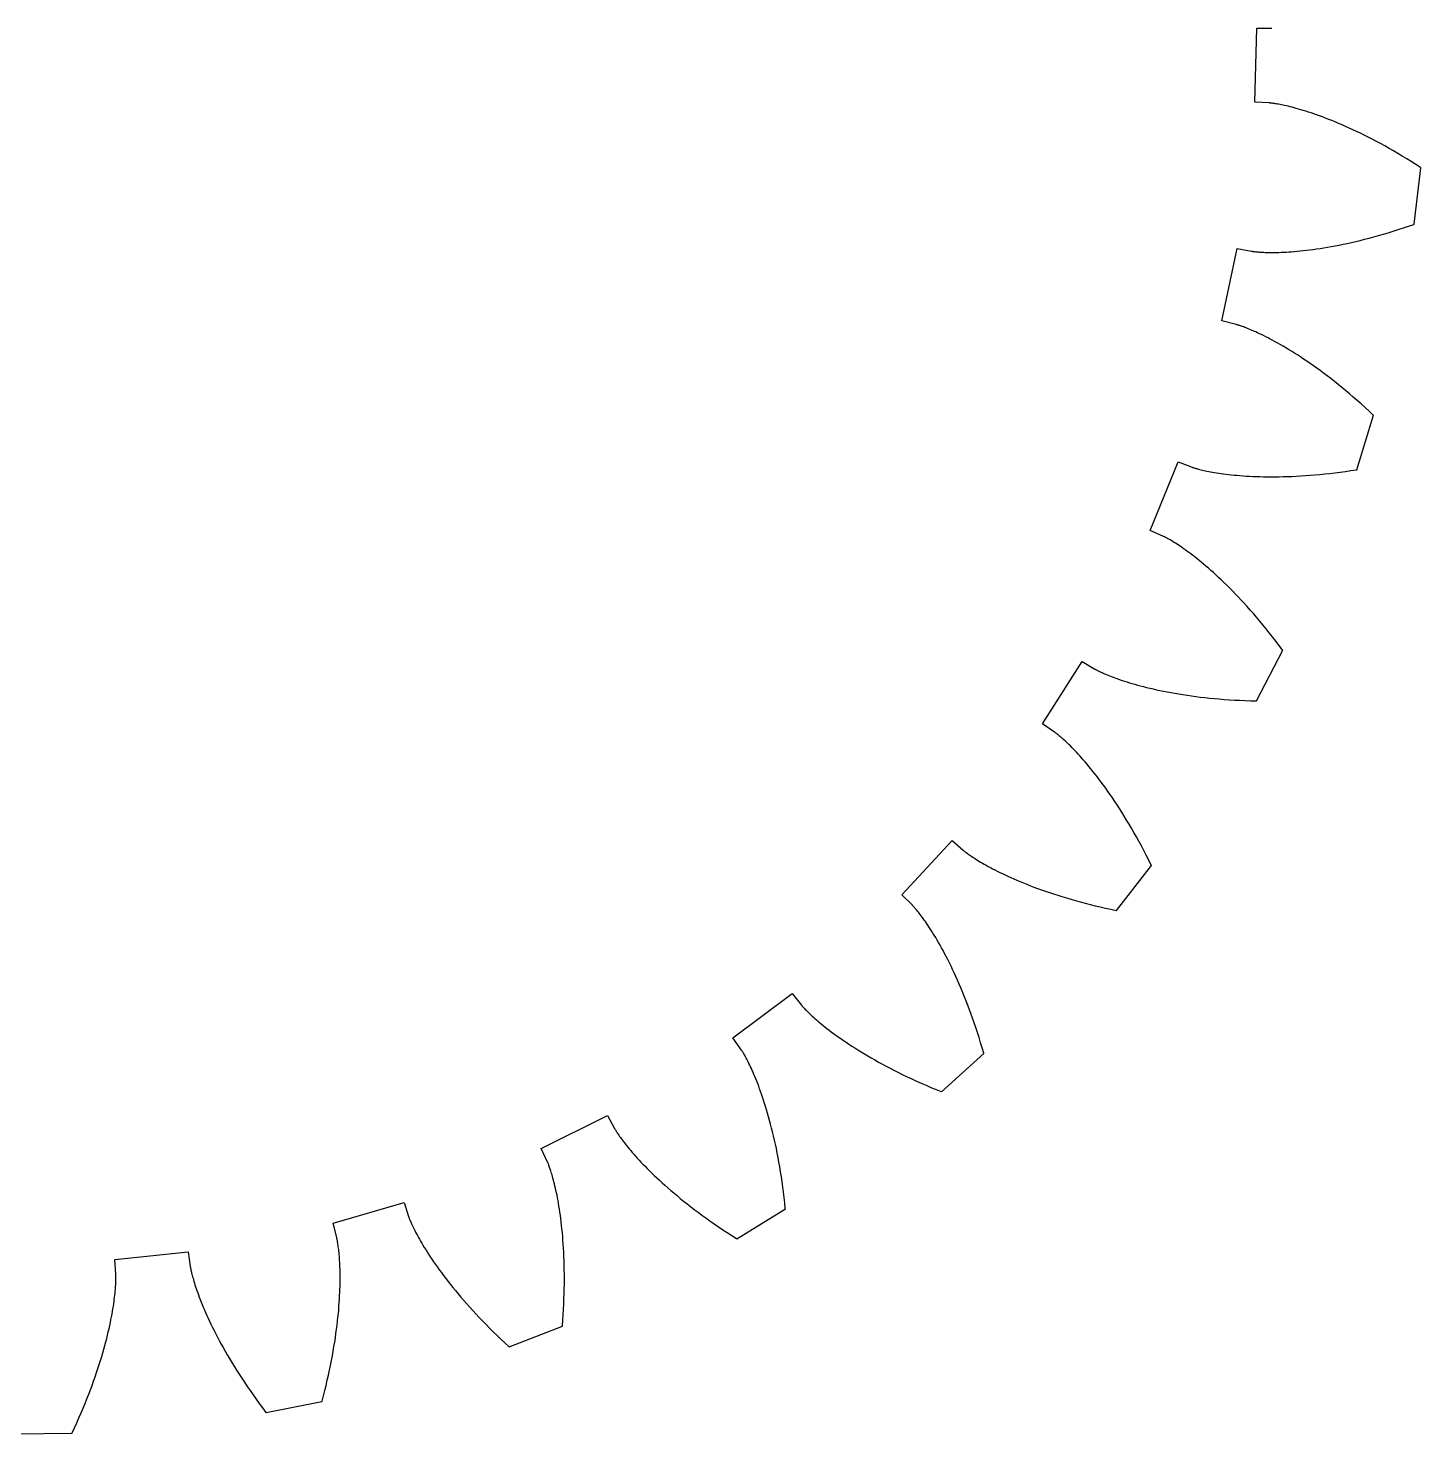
# Model space of a CAD drawing. Header units: metres. Extents: x -37 to 37, y -37 to 36.9.
# Drawn here: x 0.15 to 36.82, y -37 to 0 of the extents above; entities that cross this region are included whole.
import ezdxf

# ---------------------------------------------------------------- set-up
doc = ezdxf.new("R2010")
doc.units = ezdxf.units.M
doc.layers.add('1', color=7, linetype='Continuous')

msp = doc.modelspace()

# ---------------------------------------------------------------- linework, layer by layer
at = {"layer": '1'}
for p, q in [((32.441624, -1.947067), (32.5, 0)), ((32.5, 0), (32.88924, 0)), ((32.88924, 0), (32.894249, 0.000058)), ((32.830166, -1.970387), (32.441624, -1.947067)), ((32.835163, -1.970745), (32.830166, -1.970387)), ((32.8414, -1.971258), (32.835163, -1.970745)), ((32.850132, -1.972052), (32.8414, -1.971258)), ((32.861347, -1.97317), (32.850132, -1.972052)), ((32.875042, -1.974656), (32.861347, -1.97317)), ((32.891212, -1.976553), (32.875042, -1.974656)), ((32.909851, -1.978904), (32.891212, -1.976553)), ((32.93095, -1.981753), (32.909851, -1.978904)), ((32.954502, -1.985142), (32.93095, -1.981753)), ((32.980495, -1.989115), (32.954502, -1.985142)), ((33.00893, -1.993714), (32.980495, -1.989115)), ((33.039791, -1.998983), (33.00893, -1.993714)), ((33.073071, -2.004964), (33.039791, -1.998983)), ((33.108757, -2.011699), (33.073071, -2.004964)), ((33.146843, -2.019231), (33.108757, -2.011699)), ((33.187313, -2.027602), (33.146843, -2.019231)), ((33.230156, -2.036855), (33.187313, -2.027602)), ((33.275364, -2.047032), (33.230156, -2.036855)), ((33.322914, -2.058174), (33.275364, -2.047032)), ((33.372803, -2.070323), (33.322914, -2.058174)), ((33.425011, -2.08352), (33.372803, -2.070323)), ((33.479523, -2.097808), (33.425011, -2.08352)), ((33.536327, -2.113227), (33.479523, -2.097808)), ((33.595406, -2.129818), (33.536327, -2.113227)), ((33.656742, -2.147621), (33.595406, -2.129818)), ((33.720322, -2.166679), (33.656742, -2.147621)), ((33.786125, -2.187031), (33.720322, -2.166679)), ((33.85413, -2.208717), (33.786125, -2.187031)), ((33.924328, -2.231778), (33.85413, -2.208717)), ((33.996696, -2.256253), (33.924328, -2.231778)), ((34.071205, -2.282181), (33.996696, -2.256253)), ((34.14785, -2.309602), (34.071205, -2.282181)), ((34.226601, -2.338555), (34.14785, -2.309602)), ((34.307442, -2.369079), (34.226601, -2.338555)), ((34.390347, -2.401212), (34.307442, -2.369079)), ((34.4753, -2.434993), (34.390347, -2.401212)), ((34.562271, -2.47046), (34.4753, -2.434993)), ((34.651237, -2.50765), (34.562271, -2.47046)), ((34.742184, -2.546602), (34.651237, -2.50765)), ((34.835072, -2.587351), (34.742184, -2.546602)), ((34.929893, -2.629936), (34.835072, -2.587351)), ((35.026615, -2.674393), (34.929893, -2.629936)), ((35.12521, -2.720758), (35.026615, -2.674393)), ((35.225651, -2.769067), (35.12521, -2.720758)), ((35.327919, -2.819356), (35.225651, -2.769067)), ((35.431976, -2.87166), (35.327919, -2.819356)), ((35.537807, -2.926015), (35.431976, -2.87166)), ((35.645374, -2.982454), (35.537807, -2.926015)), ((35.754654, -3.041013), (35.645374, -2.982454)), ((35.865612, -3.101726), (35.754654, -3.041013)), ((35.97823, -3.164627), (35.865612, -3.101726)), ((36.092464, -3.229748), (35.97823, -3.164627)), ((36.208294, -3.297122), (36.092464, -3.229748)), ((36.325684, -3.366783), (36.208294, -3.297122)), ((36.444607, -3.438763), (36.325684, -3.366783)), ((36.565025, -3.513093), (36.444607, -3.438763)), ((36.686913, -3.589805), (36.565025, -3.513093)), ((36.637897, -5.163772), (36.817192, -3.673483)), ((36.81023, -3.668931), (36.686913, -3.589805)), ((36.817192, -3.673483), (36.81023, -3.668931)), ((36.491489, -5.214161), (36.630054, -5.166543)), ((36.630054, -5.166543), (36.637897, -5.163772)), ((35.335617, -5.557146), (35.455666, -5.526177)), ((35.455666, -5.526177), (35.577862, -5.493515)), ((35.577862, -5.493515), (35.702179, -5.459119)), ((35.702179, -5.459119), (35.828602, -5.422951)), ((35.828602, -5.422951), (35.957108, -5.384973)), ((35.957108, -5.384973), (36.087669, -5.345142)), ((36.087669, -5.345142), (36.220272, -5.303423)), ((36.220272, -5.303423), (36.354885, -5.259776)), ((36.354885, -5.259776), (36.491489, -5.214161)), ((31.572613, -7.708448), (31.977709, -5.803111)), ((31.977709, -5.803111), (32.360695, -5.872612)), ((32.360695, -5.872612), (32.365631, -5.87345)), ((32.365631, -5.87345), (32.371819, -5.874431)), ((32.371819, -5.874431), (32.380486, -5.875731)), ((32.380486, -5.875731), (32.391647, -5.877304)), ((32.391647, -5.877304), (32.405304, -5.879109)), ((32.405304, -5.879109), (32.421459, -5.881102)), ((32.421459, -5.881102), (32.440125, -5.883238)), ((32.440125, -5.883238), (32.4613, -5.885475)), ((32.4613, -5.885475), (32.484982, -5.887768)), ((32.484982, -5.887768), (32.511177, -5.890075)), ((32.511177, -5.890075), (32.53989, -5.892351)), ((32.53989, -5.892351), (32.571121, -5.894553)), ((32.571121, -5.894553), (32.60487, -5.896636)), ((32.60487, -5.896636), (32.641136, -5.898557)), ((32.641136, -5.898557), (32.67992, -5.900273)), ((32.67992, -5.900273), (32.721222, -5.90174)), ((32.721222, -5.90174), (32.765038, -5.902912)), ((32.765038, -5.902912), (32.811367, -5.903748)), ((32.811367, -5.903748), (32.860203, -5.904203)), ((32.860203, -5.904203), (32.911549, -5.904233)), ((32.911549, -5.904233), (32.965401, -5.903795)), ((32.965401, -5.903795), (33.021748, -5.902845)), ((33.021748, -5.902845), (33.080585, -5.901339)), ((33.080585, -5.901339), (33.141914, -5.899234)), ((33.141914, -5.899234), (33.205719, -5.896485)), ((33.205719, -5.896485), (33.272007, -5.893052)), ((33.272007, -5.893052), (33.340759, -5.888888)), ((33.340759, -5.888888), (33.411968, -5.883951)), ((33.411968, -5.883951), (33.485634, -5.878198)), ((33.485634, -5.878198), (33.561741, -5.871586)), ((33.561741, -5.871586), (33.640274, -5.864071)), ((33.640274, -5.864071), (33.721233, -5.85561)), ((33.721233, -5.85561), (33.804607, -5.846162)), ((33.804607, -5.846162), (33.890381, -5.835683)), ((33.890381, -5.835683), (33.978542, -5.824131)), ((33.978542, -5.824131), (34.06908, -5.811462)), ((34.06908, -5.811462), (34.161983, -5.797636)), ((34.161983, -5.797636), (34.257229, -5.782608)), ((34.257229, -5.782608), (34.35482, -5.766339)), ((34.35482, -5.766339), (34.454727, -5.748785)), ((34.454727, -5.748785), (34.556942, -5.729905)), ((34.556942, -5.729905), (34.661446, -5.709657)), ((34.661446, -5.709657), (34.768227, -5.688)), ((34.768227, -5.688), (34.877258, -5.664893)), ((34.877258, -5.664893), (34.988537, -5.640295)), ((34.988537, -5.640295), (35.102032, -5.614164)), ((35.102032, -5.614164), (35.217731, -5.586462)), ((35.217731, -5.586462), (35.335617, -5.557146)), ((31.950745, -7.80077), (31.572613, -7.708448)), ((31.955597, -7.802014), (31.950745, -7.80077)), ((31.961645, -7.803634), (31.955597, -7.802014)), ((31.970095, -7.805974), (31.961645, -7.803634)), ((31.980928, -7.809076), (31.970095, -7.805974)), ((31.994139, -7.812984), (31.980928, -7.809076)), ((32.009708, -7.817738), (31.994139, -7.812984)), ((32.02763, -7.823379), (32.009708, -7.817738)), ((32.047882, -7.829949), (32.02763, -7.823379)), ((32.07045, -7.837489), (32.047882, -7.829949)), ((32.095318, -7.84604), (32.07045, -7.837489)), ((32.122471, -7.855642), (32.095318, -7.84604)), ((32.151897, -7.866337), (32.122471, -7.855642)), ((32.183575, -7.878163), (32.151897, -7.866337)), ((32.217484, -7.891162), (32.183575, -7.878163)), ((32.253613, -7.905374), (32.217484, -7.891162)), ((32.291939, -7.920837), (32.253613, -7.905374)), ((32.332439, -7.937592), (32.291939, -7.920837)), ((32.375103, -7.955676), (32.332439, -7.937592)), ((32.419903, -7.97513), (32.375103, -7.955676)), ((32.46682, -7.995991), (32.419903, -7.97513)), ((32.515831, -8.018299), (32.46682, -7.995991)), ((32.566917, -8.04209), (32.515831, -8.018299)), ((32.620056, -8.067404), (32.566917, -8.04209)), ((32.67522, -8.094277), (32.620056, -8.067404)), ((32.732391, -8.122746), (32.67522, -8.094277)), ((32.79155, -8.152852), (32.732391, -8.122746)), ((32.852657, -8.184626), (32.79155, -8.152852)), ((32.915699, -8.218106), (32.852657, -8.184626)), ((32.980652, -8.25333), (32.915699, -8.218106)), ((33.047485, -8.290334), (32.980652, -8.25333)), ((33.116169, -8.329149), (33.047485, -8.290334)), ((33.186684, -8.369815), (33.116169, -8.329149)), ((33.259003, -8.412364), (33.186684, -8.369815)), ((33.333092, -8.456832), (33.259003, -8.412364)), ((33.408928, -8.503253), (33.333092, -8.456832)), ((33.486485, -8.55166), (33.408928, -8.503253)), ((33.565723, -8.602086), (33.486485, -8.55166)), ((33.646618, -8.654564), (33.565723, -8.602086)), ((33.729149, -8.709128), (33.646618, -8.654564)), ((33.813271, -8.765809), (33.729149, -8.709128)), ((33.898964, -8.824641), (33.813271, -8.765809)), ((33.986191, -8.885653), (33.898964, -8.824641)), ((34.074924, -8.948878), (33.986191, -8.885653)), ((34.165127, -9.014345), (34.074924, -8.948878)), ((34.256771, -9.082087), (34.165127, -9.014345)), ((34.349819, -9.15213), (34.256771, -9.082087)), ((34.444241, -9.224508), (34.349819, -9.15213)), ((34.540001, -9.299248), (34.444241, -9.224508)), ((34.637066, -9.376378), (34.540001, -9.299248)), ((34.735405, -9.455928), (34.637066, -9.376378)), ((34.83498, -9.537926), (34.735405, -9.455928)), ((34.935749, -9.622397), (34.83498, -9.537926)), ((35.037689, -9.709372), (34.935749, -9.622397)), ((35.140755, -9.798874), (35.037689, -9.709372)), ((35.244911, -9.890931), (35.140755, -9.798874)), ((35.350124, -9.985569), (35.244911, -9.890931)), ((35.456356, -10.082812), (35.350124, -9.985569)), ((35.127087, -11.622732), (35.569599, -10.188407)), ((35.563564, -10.182685), (35.456356, -10.082812)), ((35.569599, -10.188407), (35.563564, -10.182685)), ((29.688831, -13.222074), (30.427629, -11.419689)), ((30.427629, -11.419689), (30.792051, -11.556458)), ((30.792051, -11.556458), (30.796761, -11.558164)), ((30.796761, -11.558164), (30.80267, -11.560233)), ((30.80267, -11.560233), (30.810968, -11.56306)), ((30.810968, -11.56306), (30.821667, -11.566601)), ((30.821667, -11.566601), (30.834782, -11.570815)), ((30.834782, -11.570815), (30.850325, -11.575661)), ((30.850325, -11.575661), (30.868307, -11.581096)), ((30.868307, -11.581096), (30.888741, -11.587077)), ((30.888741, -11.587077), (30.911634, -11.593563)), ((30.911634, -11.593563), (30.936998, -11.60051)), ((30.936998, -11.60051), (30.964842, -11.607876)), ((30.964842, -11.607876), (30.99518, -11.615619)), ((30.99518, -11.615619), (31.028013, -11.623694)), ((31.028013, -11.623694), (31.063353, -11.63206)), ((31.063353, -11.63206), (31.101208, -11.640674)), ((31.101208, -11.640674), (31.141584, -11.649492)), ((31.141584, -11.649492), (31.184486, -11.658469)), ((31.184486, -11.658469), (31.229921, -11.667564)), ((31.229921, -11.667564), (31.277893, -11.676732)), ((31.277893, -11.676732), (31.328407, -11.685929)), ((31.328407, -11.685929), (31.38147, -11.695114)), ((31.38147, -11.695114), (31.43708, -11.70424)), ((31.43708, -11.70424), (31.495243, -11.713264)), ((31.495243, -11.713264), (31.555962, -11.722144)), ((31.555962, -11.722144), (31.619234, -11.730832)), ((31.619234, -11.730832), (31.68507, -11.73929)), ((31.68507, -11.73929), (31.753458, -11.747469)), ((31.753458, -11.747469), (31.824406, -11.755326)), ((31.824406, -11.755326), (31.897913, -11.762818)), ((31.897913, -11.762818), (31.973978, -11.769902)), ((31.973978, -11.769902), (32.052593, -11.776531)), ((32.052593, -11.776531), (32.133762, -11.782663)), ((32.133762, -11.782663), (32.21748, -11.788253)), ((32.21748, -11.788253), (32.303745, -11.793258)), ((32.303745, -11.793258), (32.392555, -11.797633)), ((32.392555, -11.797633), (32.483902, -11.801334)), ((32.483902, -11.801334), (32.577778, -11.804318)), ((32.577778, -11.804318), (32.674179, -11.80654)), ((32.674179, -11.80654), (32.773106, -11.807957)), ((32.773106, -11.807957), (32.874542, -11.808523)), ((32.874542, -11.808523), (32.978485, -11.808198)), ((32.978485, -11.808198), (33.084923, -11.806935)), ((33.084923, -11.806935), (33.193855, -11.804693)), ((33.193855, -11.804693), (33.305264, -11.801427)), ((33.305264, -11.801427), (33.419144, -11.797092)), ((33.419144, -11.797092), (33.53548, -11.791648)), ((33.53548, -11.791648), (33.654266, -11.785049)), ((33.654266, -11.785049), (33.775494, -11.777253)), ((33.775494, -11.777253), (33.899143, -11.768218)), ((33.899143, -11.768218), (34.025208, -11.757899)), ((34.025208, -11.757899), (34.153671, -11.746255)), ((34.153671, -11.746255), (34.284515, -11.733241)), ((34.284515, -11.733241), (34.41774, -11.718819)), ((34.41774, -11.718819), (34.553318, -11.702942)), ((34.553318, -11.702942), (34.691235, -11.685569)), ((34.691235, -11.685569), (34.831478, -11.666659)), ((34.831478, -11.666659), (34.97403, -11.64617)), ((34.97403, -11.64617), (35.118874, -11.624059)), ((35.118874, -11.624059), (35.127087, -11.622732)), ((30.044403, -13.380429), (29.688831, -13.222074)), ((30.048956, -13.38252), (30.044403, -13.380429)), ((30.054617, -13.385193), (30.048956, -13.38252)), ((30.062511, -13.389004), (30.054617, -13.385193)), ((30.072618, -13.393991), (30.062511, -13.389004)), ((30.084919, -13.400195), (30.072618, -13.393991)), ((30.09939, -13.407652), (30.084919, -13.400195)), ((30.116014, -13.416403), (30.09939, -13.407652)), ((30.134768, -13.426484), (30.116014, -13.416403)), ((30.155626, -13.437932), (30.134768, -13.426484)), ((30.17857, -13.450786), (30.155626, -13.437932)), ((30.203571, -13.465082), (30.17857, -13.450786)), ((30.230616, -13.48086), (30.203571, -13.465082)), ((30.259672, -13.498152), (30.230616, -13.48086)), ((30.290716, -13.516997), (30.259672, -13.498152)), ((30.323725, -13.537431), (30.290716, -13.516997)), ((30.358675, -13.559489), (30.323725, -13.537431)), ((30.395535, -13.583206), (30.358675, -13.559489)), ((30.434282, -13.608618), (30.395535, -13.583206)), ((30.474888, -13.635757), (30.434282, -13.608618)), ((30.517324, -13.664661), (30.474888, -13.635757)), ((30.561567, -13.695362), (30.517324, -13.664661)), ((30.607584, -13.727894), (30.561567, -13.695362)), ((30.655348, -13.762288), (30.607584, -13.727894)), ((30.70483, -13.79858), (30.655348, -13.762288)), ((30.755997, -13.8368), (30.70483, -13.79858)), ((30.808828, -13.876984), (30.755997, -13.8368)), ((30.863281, -13.919159), (30.808828, -13.876984)), ((30.919333, -13.963357), (30.863281, -13.919159)), ((30.97695, -14.009613), (30.919333, -13.963357)), ((31.036104, -14.057956), (30.97695, -14.009613)), ((31.096754, -14.108412), (31.036104, -14.057956)), ((31.158875, -14.161015), (31.096754, -14.108412)), ((31.222431, -14.215793), (31.158875, -14.161015)), ((31.287392, -14.272776), (31.222431, -14.215793)), ((31.35372, -14.331991), (31.287392, -14.272776)), ((31.421385, -14.393468), (31.35372, -14.331991)), ((31.490349, -14.457232), (31.421385, -14.393468)), ((31.560574, -14.523312), (31.490349, -14.457232)), ((31.632034, -14.591736), (31.560574, -14.523312)), ((31.704683, -14.662526), (31.632034, -14.591736)), ((31.778494, -14.735714), (31.704683, -14.662526)), ((31.853426, -14.81132), (31.778494, -14.735714)), ((31.929443, -14.889373), (31.853426, -14.81132)), ((32.006508, -14.969894), (31.929443, -14.889373)), ((32.084583, -15.052911), (32.006508, -14.969894)), ((32.163628, -15.138443), (32.084583, -15.052911)), ((32.243607, -15.226518), (32.163628, -15.138443)), ((32.324486, -15.317155), (32.243607, -15.226518)), ((32.406219, -15.410378), (32.324486, -15.317155)), ((32.488773, -15.506208), (32.406219, -15.410378)), ((32.572105, -15.604668), (32.488773, -15.506208)), ((32.656174, -15.705775), (32.572105, -15.604668)), ((32.740944, -15.809554), (32.656174, -15.705775)), ((32.826374, -15.91602), (32.740944, -15.809554)), ((32.912418, -16.025196), (32.826374, -15.91602)), ((32.999043, -16.1371), (32.912418, -16.025196)), ((33.086201, -16.251747), (32.999043, -16.1371)), ((33.173855, -16.36916), (33.086201, -16.251747)), ((32.487263, -17.708128), (33.178772, -16.375866)), ((33.178772, -16.375866), (33.173855, -16.36916)), ((26.85083, -18.310732), (27.899584, -16.669228)), ((27.899584, -16.669228), (28.233727, -16.86887)), ((28.233727, -16.86887), (28.238056, -16.871389)), ((28.238056, -16.871389), (28.243502, -16.874481)), ((28.243502, -16.874481), (28.251162, -16.878744)), ((28.251162, -16.878744), (28.261057, -16.884138)), ((28.261057, -16.884138), (28.273209, -16.890625)), ((28.273209, -16.890625), (28.287636, -16.898169)), ((28.287636, -16.898169), (28.304359, -16.906727)), ((28.304359, -16.906727), (28.323397, -16.916262)), ((28.323397, -16.916262), (28.344765, -16.926731)), ((28.344765, -16.926731), (28.368481, -16.938095)), ((28.368481, -16.938095), (28.39456, -16.950314)), ((28.39456, -16.950314), (28.423029, -16.96335)), ((28.423029, -16.96335), (28.453892, -16.977158)), ((28.453892, -16.977158), (28.487169, -16.991699)), ((28.487169, -16.991699), (28.522879, -17.006933)), ((28.522879, -17.006933), (28.561031, -17.02282)), ((28.561031, -17.02282), (28.601641, -17.039312)), ((28.601641, -17.039312), (28.644722, -17.056376)), ((28.644722, -17.056376), (28.690287, -17.073961)), ((28.690287, -17.073961), (28.738346, -17.09203)), ((28.738346, -17.09203), (28.788918, -17.110542)), ((28.788918, -17.110542), (28.842005, -17.129452)), ((28.842005, -17.129452), (28.897621, -17.148716)), ((28.897621, -17.148716), (28.955778, -17.168295)), ((28.955778, -17.168295), (29.016481, -17.188141)), ((29.016481, -17.188141), (29.079748, -17.208218)), ((29.079748, -17.208218), (29.145578, -17.228477)), ((29.145578, -17.228477), (29.213982, -17.248875)), ((29.213982, -17.248875), (29.284971, -17.269373)), ((29.284971, -17.269373), (29.358549, -17.289925)), ((29.358549, -17.289925), (29.434717, -17.310484)), ((29.434717, -17.310484), (29.513487, -17.331011)), ((29.513487, -17.331011), (29.594862, -17.35146)), ((29.594862, -17.35146), (29.678848, -17.371788)), ((29.678848, -17.371788), (29.765448, -17.391949)), ((29.765448, -17.391949), (29.854666, -17.411901)), ((29.854666, -17.411901), (29.946501, -17.431601)), ((29.946501, -17.431601), (30.040956, -17.450998)), ((30.040956, -17.450998), (30.138041, -17.470058)), ((30.138041, -17.470058), (30.237743, -17.488728)), ((30.237743, -17.488728), (30.340075, -17.506968)), ((30.340075, -17.506968), (30.44503, -17.524731)), ((30.44503, -17.524731), (30.552608, -17.541973)), ((30.552608, -17.541973), (30.662811, -17.558653)), ((30.662811, -17.558653), (30.775635, -17.574722)), ((30.775635, -17.574722), (30.891075, -17.590137)), ((30.891075, -17.590137), (31.00913, -17.604855)), ((31.00913, -17.604855), (31.129801, -17.61883)), ((31.129801, -17.61883), (31.253077, -17.632019)), ((31.253077, -17.632019), (31.378956, -17.644375)), ((31.378956, -17.644375), (31.507435, -17.655855)), ((31.507435, -17.655855), (31.638502, -17.666416)), ((31.638502, -17.666416), (31.77216, -17.676012)), ((31.77216, -17.676012), (31.908392, -17.684599)), ((31.908392, -17.684599), (32.047195, -17.692131)), ((32.047195, -17.692131), (32.188564, -17.698566)), ((32.188564, -17.698566), (32.332485, -17.703859)), ((32.332485, -17.703859), (32.478947, -17.707968)), ((32.478947, -17.707968), (32.487263, -17.708128)), ((27.172413, -18.530033), (26.85083, -18.310732)), ((27.176517, -18.532902), (27.172413, -18.530033)), ((27.181612, -18.536543), (27.176517, -18.532902)), ((27.1887, -18.541702), (27.181612, -18.536543)), ((27.197752, -18.548414), (27.1887, -18.541702)), ((27.208746, -18.556715), (27.197752, -18.548414)), ((27.221655, -18.566637), (27.208746, -18.556715)), ((27.236448, -18.578215), (27.221655, -18.566637)), ((27.253101, -18.591482), (27.236448, -18.578215)), ((27.27158, -18.60647), (27.253101, -18.591482)), ((27.291859, -18.623215), (27.27158, -18.60647)), ((27.313908, -18.641745), (27.291859, -18.623215)), ((27.3377, -18.662098), (27.313908, -18.641745)), ((27.363201, -18.684301), (27.3377, -18.662098)), ((27.390381, -18.708385), (27.363201, -18.684301)), ((27.419212, -18.734386), (27.390381, -18.708385)), ((27.449661, -18.762331), (27.419212, -18.734386)), ((27.481693, -18.792248), (27.449661, -18.762331)), ((27.51528, -18.824169), (27.481693, -18.792248)), ((27.550386, -18.858124), (27.51528, -18.824169)), ((27.586981, -18.89414), (27.550386, -18.858124)), ((27.625031, -18.932247), (27.586981, -18.89414)), ((27.664499, -18.972473), (27.625031, -18.932247)), ((27.705355, -19.014843), (27.664499, -18.972473)), ((27.747561, -19.059387), (27.705355, -19.014843)), ((27.791082, -19.106129), (27.747561, -19.059387)), ((27.835888, -19.1551), (27.791082, -19.106129)), ((27.881937, -19.20632), (27.835888, -19.1551)), ((27.929193, -19.259817), (27.881937, -19.20632)), ((27.977627, -19.315619), (27.929193, -19.259817)), ((28.027199, -19.373745), (27.977627, -19.315619)), ((28.077866, -19.434219), (28.027199, -19.373745)), ((28.129595, -19.49707), (28.077866, -19.434219)), ((28.182348, -19.562317), (28.129595, -19.49707)), ((28.23609, -19.629982), (28.182348, -19.562317)), ((28.290779, -19.70009), (28.23609, -19.629982)), ((28.34638, -19.772661), (28.290779, -19.70009)), ((28.402849, -19.847713), (28.34638, -19.772661)), ((28.460146, -19.92527), (28.402849, -19.847713)), ((28.518242, -20.005356), (28.460146, -19.92527)), ((28.577084, -20.08798), (28.518242, -20.005356)), ((28.636641, -20.17317), (28.577084, -20.08798)), ((28.696867, -20.260942), (28.636641, -20.17317)), ((28.757727, -20.351313), (28.696867, -20.260942)), ((28.819174, -20.444302), (28.757727, -20.351313)), ((28.88117, -20.539925), (28.819174, -20.444302)), ((28.943674, -20.638197), (28.88117, -20.539925)), ((29.006643, -20.739136), (28.943674, -20.638197)), ((29.070038, -20.842758), (29.006643, -20.739136)), ((29.133812, -20.949078), (29.070038, -20.842758)), ((29.197927, -21.058107), (29.133812, -20.949078)), ((29.262339, -21.169865), (29.197927, -21.058107)), ((23.149824, -22.810867), (24.474823, -21.383007)), ((24.474823, -21.383007), (24.767948, -21.639103)), ((29.327003, -21.284359), (29.262339, -21.169865)), ((29.391882, -21.401606), (29.327003, -21.284359)), ((29.456928, -21.521616), (29.391882, -21.401606)), ((24.767948, -21.639103), (24.771759, -21.642355)), ((24.771759, -21.642355), (24.776564, -21.646368)), ((24.776564, -21.646368), (24.78334, -21.65193)), ((24.78334, -21.65193), (24.792112, -21.659004)), ((24.792112, -21.659004), (24.802912, -21.667559)), ((24.802912, -21.667559), (24.81576, -21.677557)), ((24.81576, -21.677557), (24.830687, -21.688963)), ((24.830687, -21.688963), (24.847715, -21.701744)), ((24.847715, -21.701744), (24.866871, -21.71586)), ((24.866871, -21.71586), (24.888176, -21.731276)), ((24.888176, -21.731276), (24.911655, -21.747955)), ((24.911655, -21.747955), (24.937338, -21.765865)), ((24.937338, -21.765865), (24.96524, -21.784964)), ((24.96524, -21.784964), (24.995386, -21.805212)), ((24.995386, -21.805212), (25.027802, -21.826578)), ((25.027802, -21.826578), (25.062506, -21.849022)), ((29.522097, -21.644402), (29.456928, -21.521616)), ((29.587347, -21.769974), (29.522097, -21.644402)), ((29.652636, -21.898342), (29.587347, -21.769974)), ((25.062506, -21.849022), (25.099516, -21.872501)), ((25.099516, -21.872501), (25.138859, -21.89698)), ((25.138859, -21.89698), (25.180552, -21.922419)), ((25.180552, -21.922419), (25.224613, -21.94878)), ((25.224613, -21.94878), (25.271065, -21.976025)), ((25.271065, -21.976025), (25.319921, -22.004108)), ((25.319921, -22.004108), (25.371204, -22.032993)), ((25.371204, -22.032993), (25.424932, -22.062643)), ((25.424932, -22.062643), (25.481117, -22.09301)), ((25.481117, -22.09301), (25.539782, -22.12406)), ((25.539782, -22.12406), (25.600937, -22.155748)), ((25.600937, -22.155748), (25.664598, -22.188032)), ((25.664598, -22.188032), (25.730785, -22.220877)), ((28.803274, -23.224371), (29.721556, -22.036995)), ((29.717915, -22.029518), (29.652636, -21.898342)), ((29.721556, -22.036995), (29.717915, -22.029518)), ((25.730785, -22.220877), (25.799511, -22.254236)), ((25.799511, -22.254236), (25.870785, -22.288065)), ((25.870785, -22.288065), (25.944624, -22.322327)), ((25.944624, -22.322327), (26.02104, -22.356977)), ((26.02104, -22.356977), (26.100046, -22.391973)), ((26.100046, -22.391973), (26.181654, -22.427275)), ((26.181654, -22.427275), (26.265877, -22.462837)), ((26.265877, -22.462837), (26.352718, -22.498617)), ((26.352718, -22.498617), (26.442192, -22.534569)), ((26.442192, -22.534569), (26.534313, -22.570658)), ((23.42708, -23.084064), (23.149824, -22.810867)), ((26.534313, -22.570658), (26.62908, -22.606829)), ((26.62908, -22.606829), (26.726511, -22.643047)), ((26.726511, -22.643047), (26.826607, -22.679266)), ((26.826607, -22.679266), (26.929379, -22.715443)), ((26.929379, -22.715443), (27.034832, -22.75153)), ((27.034832, -22.75153), (27.142973, -22.787487)), ((27.142973, -22.787487), (27.253805, -22.823267)), ((27.253805, -22.823267), (27.367336, -22.858828)), ((27.367336, -22.858828), (27.48357, -22.894125)), ((27.48357, -22.894125), (27.60251, -22.929113)), ((27.60251, -22.929113), (27.724161, -22.963747)), ((23.430607, -23.087622), (23.42708, -23.084064)), ((23.434969, -23.092113), (23.430607, -23.087622)), ((23.441021, -23.098455), (23.434969, -23.092113)), ((23.44873, -23.106676), (23.441021, -23.098455)), ((23.458067, -23.116806), (23.44873, -23.106676)), ((23.468996, -23.128872), (23.458067, -23.116806)), ((23.481483, -23.142906), (23.468996, -23.128872)), ((23.495501, -23.158934), (23.481483, -23.142906)), ((23.511005, -23.176981), (23.495501, -23.158934)), ((23.527969, -23.197077), (23.511005, -23.176981)), ((23.546354, -23.219246), (23.527969, -23.197077)), ((23.56613, -23.243521), (23.546354, -23.219246)), ((23.587257, -23.26992), (23.56613, -23.243521)), ((23.609699, -23.298471), (23.587257, -23.26992)), ((23.633425, -23.329201), (23.609699, -23.298471)), ((27.724161, -22.963747), (27.848524, -22.997984)), ((27.848524, -22.997984), (27.975601, -23.031776)), ((27.975601, -23.031776), (28.105396, -23.065084)), ((28.105396, -23.065084), (28.237907, -23.097858)), ((28.237907, -23.097858), (28.373137, -23.130054)), ((28.373137, -23.130054), (28.511082, -23.161629)), ((28.511082, -23.161629), (28.651743, -23.192535)), ((28.651743, -23.192535), (28.79512, -23.222729)), ((28.79512, -23.222729), (28.803274, -23.224371)), ((23.658396, -23.362133), (23.633425, -23.329201)), ((23.68457, -23.397289), (23.658396, -23.362133)), ((23.711918, -23.434696), (23.68457, -23.397289)), ((23.740398, -23.474373), (23.711918, -23.434696)), ((23.769974, -23.516344), (23.740398, -23.474373)), ((23.800608, -23.560633), (23.769974, -23.516344)), ((23.83226, -23.60726), (23.800608, -23.560633)), ((23.864891, -23.656244), (23.83226, -23.60726)), ((23.898466, -23.707609), (23.864891, -23.656244)), ((23.932941, -23.76137), (23.898466, -23.707609)), ((23.968285, -23.817554), (23.932941, -23.76137)), ((24.004448, -23.876175), (23.968285, -23.817554)), ((24.041393, -23.93725), (24.004448, -23.876175)), ((24.079084, -24.000801), (24.041393, -23.93725)), ((24.117479, -24.066847), (24.079084, -24.000801)), ((24.156532, -24.135395), (24.117479, -24.066847)), ((24.196209, -24.206472), (24.156532, -24.135395)), ((24.236465, -24.28009), (24.196209, -24.206472)), ((24.277262, -24.356264), (24.236465, -24.28009)), ((24.318554, -24.435011), (24.277262, -24.356264)), ((24.360302, -24.516342), (24.318554, -24.435011)), ((24.402462, -24.600273), (24.360302, -24.516342)), ((24.444992, -24.686813), (24.402462, -24.600273)), ((24.487852, -24.775984), (24.444992, -24.686813)), ((24.530996, -24.867788), (24.487852, -24.775984)), ((24.574385, -24.962244), (24.530996, -24.867788)), ((24.617971, -25.059359), (24.574385, -24.962244)), ((24.661716, -25.159145), (24.617971, -25.059359)), ((24.705572, -25.26161), (24.661716, -25.159145)), ((18.704763, -26.577845), (20.263424, -25.409517)), ((20.263424, -25.409517), (20.506111, -25.713839)), ((24.749498, -25.366766), (24.705572, -25.26161)), ((24.793449, -25.474619), (24.749498, -25.366766)), ((24.837385, -25.58518), (24.793449, -25.474619)), ((20.506111, -25.713839), (20.509279, -25.717718)), ((20.509279, -25.717718), (20.51329, -25.722527)), ((20.51329, -25.722527), (20.518965, -25.729208)), ((20.518965, -25.729208), (20.526333, -25.737736)), ((20.526333, -25.737736), (20.535431, -25.748079)), ((20.535431, -25.748079), (20.546288, -25.760212)), ((20.546288, -25.760212), (20.558937, -25.774099)), ((20.558937, -25.774099), (20.573412, -25.789717)), ((20.573412, -25.789717), (20.589737, -25.807026)), ((20.589737, -25.807026), (20.607948, -25.825998)), ((20.607948, -25.825998), (20.628073, -25.846601)), ((20.628073, -25.846601), (20.650145, -25.868809)), ((20.650145, -25.868809), (20.674189, -25.892582)), ((20.674189, -25.892582), (20.700233, -25.917889)), ((24.881256, -25.698458), (24.837385, -25.58518)), ((24.925024, -25.814455), (24.881256, -25.698458)), ((24.968639, -25.933182), (24.925024, -25.814455)), ((20.700233, -25.917889), (20.728313, -25.944698)), ((20.728313, -25.944698), (20.758451, -25.972979)), ((20.758451, -25.972979), (20.790676, -26.002689)), ((20.790676, -26.002689), (20.825016, -26.0338)), ((20.825016, -26.0338), (20.861494, -26.066275)), ((20.861494, -26.066275), (20.900141, -26.10008)), ((20.900141, -26.10008), (20.940983, -26.13518)), ((20.940983, -26.13518), (20.984039, -26.171537)), ((20.984039, -26.171537), (21.029341, -26.209116)), ((21.029341, -26.209116), (21.076912, -26.247881)), ((21.076912, -26.247881), (21.12677, -26.28779)), ((25.012062, -26.054644), (24.968639, -25.933182)), ((25.055244, -26.178844), (25.012062, -26.054644)), ((25.098145, -26.305792), (25.055244, -26.178844)), ((18.928783, -26.896158), (18.704763, -26.577845)), ((21.12677, -26.28779), (21.178949, -26.328819)), ((21.178949, -26.328819), (21.233463, -26.370916)), ((21.233463, -26.370916), (21.290337, -26.414049)), ((21.290337, -26.414049), (21.349596, -26.458183)), ((21.349596, -26.458183), (21.411261, -26.503279)), ((21.411261, -26.503279), (21.475348, -26.549292)), ((21.475348, -26.549292), (21.541883, -26.596186)), ((21.541883, -26.596186), (21.610884, -26.643925)), ((25.140715, -26.435488), (25.098145, -26.305792)), ((25.182913, -26.567936), (25.140715, -26.435488)), ((25.224693, -26.70314), (25.182913, -26.567936)), ((18.931618, -26.900288), (18.928783, -26.896158)), ((18.935108, -26.905485), (18.931618, -26.900288)), ((18.93993, -26.912807), (18.935108, -26.905485)), ((18.946049, -26.922272), (18.93993, -26.912807)), ((18.953424, -26.933905), (18.946049, -26.922272)), ((18.962025, -26.947731), (18.953424, -26.933905)), ((18.971806, -26.963768), (18.962025, -26.947731)), ((18.982735, -26.98204), (18.971806, -26.963768)), ((18.994768, -27.002567), (18.982735, -26.98204)), ((19.007872, -27.02537), (18.994768, -27.002567)), ((21.610884, -26.643925), (21.682371, -26.692467)), ((21.682371, -26.692467), (21.756365, -26.741772)), ((21.756365, -26.741772), (21.832882, -26.791801)), ((21.832882, -26.791801), (21.911942, -26.842512)), ((21.911942, -26.842512), (21.993557, -26.893862)), ((21.993557, -26.893862), (22.077753, -26.945818)), ((22.077753, -26.945818), (22.164539, -26.998331)), ((22.164539, -26.998331), (22.253937, -27.051365)), ((24.193527, -27.994165), (25.309067, -26.989836)), ((25.26601, -26.841105), (25.224693, -26.70314)), ((25.30682, -26.981827), (25.26601, -26.841105)), ((25.309067, -26.989836), (25.30682, -26.981827)), ((19.022003, -27.050465), (19.007872, -27.02537)), ((19.037127, -27.077881), (19.022003, -27.050465)), ((19.0532, -27.107628), (19.037127, -27.077881)), ((19.070185, -27.139727), (19.0532, -27.107628)), ((19.088041, -27.1742), (19.070185, -27.139727)), ((19.10673, -27.211061), (19.088041, -27.1742)), ((19.126207, -27.250326), (19.10673, -27.211061)), ((19.146437, -27.292015), (19.126207, -27.250326)), ((19.167374, -27.33614), (19.146437, -27.292015)), ((19.18898, -27.382717), (19.167374, -27.33614)), ((22.253937, -27.051365), (22.345957, -27.104874)), ((22.345957, -27.104874), (22.440619, -27.158817)), ((22.440619, -27.158817), (22.537933, -27.213156)), ((22.537933, -27.213156), (22.637915, -27.267843)), ((22.637915, -27.267843), (22.740578, -27.322838)), ((22.740578, -27.322838), (22.845936, -27.378099)), ((22.845936, -27.378099), (22.953999, -27.433584)), ((19.211212, -27.431765), (19.18898, -27.382717)), ((19.234032, -27.483292), (19.211212, -27.431765)), ((19.257393, -27.537317), (19.234032, -27.483292)), ((19.281256, -27.593851), (19.257393, -27.537317)), ((19.305578, -27.652905), (19.281256, -27.593851)), ((19.33032, -27.714497), (19.305578, -27.652905)), ((19.355434, -27.778631), (19.33032, -27.714497)), ((22.953999, -27.433584), (23.064781, -27.489248)), ((23.064781, -27.489248), (23.178293, -27.545048)), ((23.178293, -27.545048), (23.294544, -27.600941)), ((23.294544, -27.600941), (23.413544, -27.656879)), ((23.413544, -27.656879), (23.535307, -27.712828)), ((23.535307, -27.712828), (23.659836, -27.768736)), ((19.380882, -27.845322), (19.355434, -27.778631)), ((19.40662, -27.914583), (19.380882, -27.845322)), ((19.432606, -27.986422), (19.40662, -27.914583)), ((19.458792, -28.060843), (19.432606, -27.986422)), ((19.485138, -28.137861), (19.458792, -28.060843)), ((23.659836, -27.768736), (23.787142, -27.82456)), ((23.787142, -27.82456), (23.917233, -27.880259)), ((23.917233, -27.880259), (24.050116, -27.935783)), ((24.050116, -27.935783), (24.185797, -27.991093)), ((24.185797, -27.991093), (24.193527, -27.994165)), ((19.511602, -28.217484), (19.485138, -28.137861)), ((19.538141, -28.299719), (19.511602, -28.217484)), ((19.564711, -28.384573), (19.538141, -28.299719)), ((19.591265, -28.472052), (19.564711, -28.384573)), ((19.617762, -28.562162), (19.591265, -28.472052)), ((13.658517, -29.490591), (15.400743, -28.619349)), ((15.400743, -28.619349), (15.585192, -28.962111)), ((19.644154, -28.654905), (19.617762, -28.562162)), ((19.670404, -28.750296), (19.644154, -28.654905)), ((19.696463, -28.848328), (19.670404, -28.750296)), ((19.722288, -28.949015), (19.696463, -28.848328)), ((15.585192, -28.962111), (15.587616, -28.966494)), ((15.587616, -28.966494), (15.590704, -28.971941)), ((15.590704, -28.971941), (15.595094, -28.97953)), ((15.595094, -28.97953), (15.600821, -28.989235)), ((15.600821, -28.989235), (15.607925, -29.001038)), ((15.607925, -29.001038), (15.616442, -29.014914)), ((15.616442, -29.014914), (15.626409, -29.030838)), ((15.626409, -29.030838), (15.637861, -29.048786)), ((15.637861, -29.048786), (15.650834, -29.068733)), ((15.650834, -29.068733), (15.665364, -29.090652)), ((15.665364, -29.090652), (15.681486, -29.114519)), ((15.681486, -29.114519), (15.699238, -29.14031)), ((15.699238, -29.14031), (15.718651, -29.167994)), ((15.718651, -29.167994), (15.739759, -29.197546)), ((15.739759, -29.197546), (15.7626, -29.228937)), ((15.7626, -29.228937), (15.787205, -29.262144)), ((19.747833, -29.052351), (19.722288, -28.949015)), ((19.773058, -29.158344), (19.747833, -29.052351)), ((19.797915, -29.266993), (19.773058, -29.158344)), ((13.8221, -29.84379), (13.658517, -29.490591)), ((15.787205, -29.262144), (15.813606, -29.297131)), ((15.813606, -29.297131), (15.841839, -29.333874)), ((15.841839, -29.333874), (15.871933, -29.372339)), ((15.871933, -29.372339), (15.903923, -29.412502)), ((15.903923, -29.412502), (15.93784, -29.45433)), ((15.93784, -29.45433), (15.973714, -29.497791)), ((15.973714, -29.497791), (16.011578, -29.542854)), ((16.011578, -29.542854), (16.05146, -29.589491)), ((16.05146, -29.589491), (16.093393, -29.637663)), ((19.822359, -29.378304), (19.797915, -29.266993)), ((19.846346, -29.492271), (19.822359, -29.378304)), ((19.869833, -29.6089), (19.846346, -29.492271)), ((13.824152, -29.848358), (13.8221, -29.84379)), ((13.826657, -29.854097), (13.824152, -29.848358)), ((13.830095, -29.862162), (13.826657, -29.854097)), ((13.834425, -29.872566), (13.830095, -29.862162)), ((13.839606, -29.88533), (13.834425, -29.872566)), ((13.845598, -29.900469), (13.839606, -29.88533)), ((13.85236, -29.917995), (13.845598, -29.900469)), ((13.859849, -29.937925), (13.85236, -29.917995)), ((13.868025, -29.96027), (13.859849, -29.937925)), ((13.876845, -29.985046), (13.868025, -29.96027)), ((16.093393, -29.637663), (16.137407, -29.687347)), ((16.137407, -29.687347), (16.183527, -29.738503)), ((16.183527, -29.738503), (16.231787, -29.7911)), ((16.231787, -29.7911), (16.282213, -29.845104)), ((16.282213, -29.845104), (16.334835, -29.900486)), ((16.334835, -29.900486), (16.389675, -29.957201)), ((16.389675, -29.957201), (16.446768, -30.015223)), ((19.892773, -29.728189), (19.869833, -29.6089)), ((19.915125, -29.850138), (19.892773, -29.728189)), ((19.93684, -29.974745), (19.915125, -29.850138)), ((13.886269, -30.012262), (13.876845, -29.985046)), ((13.896255, -30.041937), (13.886269, -30.012262)), ((13.906757, -30.074076), (13.896255, -30.041937)), ((13.917738, -30.108692), (13.906757, -30.074076)), ((13.929152, -30.1458), (13.917738, -30.108692)), ((13.940959, -30.185406), (13.929152, -30.1458)), ((13.953113, -30.227518), (13.940959, -30.185406)), ((13.965572, -30.272148), (13.953113, -30.227518)), ((13.978294, -30.319302), (13.965572, -30.272148)), ((13.991237, -30.36899), (13.978294, -30.319302)), ((16.446768, -30.015223), (16.506136, -30.074514)), ((16.506136, -30.074514), (16.567808, -30.135042)), ((16.567808, -30.135042), (16.631807, -30.196766)), ((16.631807, -30.196766), (16.698164, -30.259655)), ((16.698164, -30.259655), (16.766897, -30.323668)), ((16.766897, -30.323668), (16.838032, -30.388765)), ((19.957876, -30.102007), (19.93684, -29.974745)), ((19.978188, -30.231922), (19.957876, -30.102007)), ((19.997732, -30.364491), (19.978188, -30.231922)), ((14.004354, -30.421219), (13.991237, -30.36899)), ((14.017605, -30.475992), (14.004354, -30.421219)), ((14.030945, -30.533319), (14.017605, -30.475992)), ((14.044331, -30.593206), (14.030945, -30.533319)), ((14.057717, -30.655653), (14.044331, -30.593206)), ((14.071064, -30.720675), (14.057717, -30.655653)), ((16.838032, -30.388765), (16.911598, -30.45492)), ((16.911598, -30.45492), (16.987612, -30.522085)), ((16.987612, -30.522085), (17.066105, -30.590229)), ((17.066105, -30.590229), (17.147091, -30.659309)), ((17.147091, -30.659309), (17.230598, -30.72929)), ((20.01646, -30.499702), (19.997732, -30.364491)), ((20.03433, -30.637558), (20.01646, -30.499702)), ((20.051298, -30.778049), (20.03433, -30.637558)), ((8.173276, -31.455486), (10.043069, -30.909332)), ((10.043069, -30.909332), (10.163351, -31.279522)), ((14.084324, -30.788263), (14.071064, -30.720675)), ((14.097453, -30.858425), (14.084324, -30.788263)), ((14.110411, -30.931168), (14.097453, -30.858425)), ((14.123151, -31.006493), (14.110411, -30.931168)), ((14.135628, -31.084394), (14.123151, -31.006493)), ((17.230598, -30.72929), (17.316647, -30.800129)), ((17.316647, -30.800129), (17.405258, -30.871792)), ((17.405258, -30.871792), (17.49645, -30.944233)), ((17.49645, -30.944233), (17.590248, -31.01742)), ((17.590248, -31.01742), (17.686668, -31.091307)), ((18.806179, -31.864206), (20.083124, -31.075203)), ((20.067316, -30.921173), (20.051298, -30.778049)), ((20.082342, -31.066923), (20.067316, -30.921173)), ((20.083124, -31.075203), (20.082342, -31.066923)), ((10.163351, -31.279522), (10.164954, -31.284267)), ((10.164954, -31.284267), (10.167021, -31.290178)), ((10.167021, -31.290178), (10.169985, -31.298428)), ((10.169985, -31.298428), (10.173887, -31.309)), ((10.173887, -31.309), (10.178769, -31.321882)), ((10.178769, -31.321882), (10.184671, -31.337055)), ((10.184671, -31.337055), (10.191634, -31.354502)), ((10.191634, -31.354502), (10.199697, -31.374208)), ((10.199697, -31.374208), (10.208901, -31.396151)), ((10.208901, -31.396151), (10.219284, -31.420311)), ((10.219284, -31.420311), (10.230886, -31.446672)), ((10.230886, -31.446672), (10.243747, -31.47522)), ((14.147799, -31.164879), (14.135628, -31.084394)), ((14.159622, -31.247948), (14.147799, -31.164879)), ((14.17105, -31.333599), (14.159622, -31.247948)), ((14.18204, -31.421833), (14.17105, -31.333599)), ((14.192549, -31.51265), (14.18204, -31.421833)), ((17.686668, -31.091307), (17.78573, -31.165857)), ((17.78573, -31.165857), (17.887455, -31.241028)), ((17.887455, -31.241028), (17.991858, -31.31678)), ((17.991858, -31.31678), (18.098957, -31.39307)), ((18.098957, -31.39307), (18.208773, -31.46986)), ((8.271164, -31.832216), (8.173276, -31.455486)), ((10.243747, -31.47522), (10.257904, -31.505924)), ((10.257904, -31.505924), (10.273397, -31.538771)), ((10.273397, -31.538771), (10.290265, -31.573738)), ((10.290265, -31.573738), (10.308546, -31.610804)), ((10.308546, -31.610804), (10.328276, -31.649942)), ((10.328276, -31.649942), (10.349493, -31.691135)), ((10.349493, -31.691135), (10.372235, -31.734358)), ((10.372235, -31.734358), (10.39654, -31.779587)), ((10.39654, -31.779587), (10.422443, -31.826797)), ((14.20253, -31.606041), (14.192549, -31.51265)), ((14.211939, -31.702007), (14.20253, -31.606041)), ((14.220735, -31.800552), (14.211939, -31.702007)), ((14.228868, -31.901663), (14.220735, -31.800552)), ((18.208773, -31.46986), (18.321318, -31.547104)), ((18.321318, -31.547104), (18.436611, -31.624763)), ((18.436611, -31.624763), (18.554667, -31.702795)), ((18.554667, -31.702795), (18.675499, -31.781155)), ((18.675499, -31.781155), (18.799124, -31.859802)), ((8.272367, -31.83708), (8.271164, -31.832216)), ((8.273808, -31.843172), (8.272367, -31.83708)), ((8.27575, -31.851721), (8.273808, -31.843172)), ((8.278152, -31.862732), (8.27575, -31.851721)), ((8.280972, -31.876217), (8.278152, -31.862732)), ((8.284163, -31.892181), (8.280972, -31.876217)), ((8.287687, -31.910633), (8.284163, -31.892181)), ((8.291498, -31.931581), (8.287687, -31.910633)), ((8.295552, -31.955027), (8.291498, -31.931581)), ((8.299808, -31.980978), (8.295552, -31.955027)), ((8.304219, -32.009441), (8.299808, -31.980978)), ((8.308746, -32.040421), (8.304219, -32.009441)), ((8.313342, -32.073917), (8.308746, -32.040421)), ((8.317965, -32.10994), (8.313342, -32.073917)), ((8.32257, -32.148487), (8.317965, -32.10994)), ((8.327114, -32.189568), (8.32257, -32.148487)), ((10.422443, -31.826797), (10.449981, -31.875967)), ((10.449981, -31.875967), (10.479189, -31.927067)), ((10.479189, -31.927067), (10.510105, -31.980074)), ((10.510105, -31.980074), (10.542761, -32.034958)), ((10.542761, -32.034958), (10.577196, -32.091705)), ((10.577196, -32.091705), (10.613441, -32.150272)), ((10.613441, -32.150272), (10.651533, -32.21064)), ((14.236301, -32.005341), (14.228868, -31.901663)), ((14.242986, -32.11158), (14.236301, -32.005341)), ((14.248878, -32.220371), (14.242986, -32.11158)), ((18.799124, -31.859802), (18.806179, -31.864206)), ((2.425338, -32.409378), (4.362603, -32.205864)), ((2.454386, -32.797531), (2.425338, -32.409378)), ((4.362603, -32.205864), (4.414853, -32.591583)), ((8.331553, -32.233173), (8.327114, -32.189568)), ((8.335844, -32.279308), (8.331553, -32.233173)), ((8.339942, -32.327976), (8.335844, -32.279308)), ((8.343804, -32.379177), (8.339942, -32.327976)), ((8.347385, -32.432911), (8.343804, -32.379177)), ((8.350643, -32.48917), (8.347385, -32.432911)), ((8.353532, -32.547958), (8.350643, -32.48917)), ((8.356009, -32.609272), (8.353532, -32.547958)), ((10.651533, -32.21064), (10.691506, -32.272781)), ((10.691506, -32.272781), (10.733394, -32.33667)), ((10.733394, -32.33667), (10.777227, -32.402267)), ((10.777227, -32.402267), (10.823042, -32.469551)), ((10.823042, -32.469551), (10.87087, -32.53849)), ((10.87087, -32.53849), (10.920742, -32.609055)), ((14.253935, -32.331715), (14.248878, -32.220371)), ((14.258111, -32.445599), (14.253935, -32.331715)), ((14.261363, -32.562019), (14.258111, -32.445599)), ((2.454701, -32.802528), (2.454386, -32.797531)), ((2.45503, -32.808784), (2.454701, -32.802528)), ((2.455415, -32.817539), (2.45503, -32.808784)), ((2.455813, -32.828804), (2.455415, -32.817539)), ((2.456179, -32.842575), (2.455813, -32.828804)), ((2.456006, -32.949017), (2.456454, -32.922722)), ((2.45647, -32.858852), (2.456179, -32.842575)), ((2.456454, -32.922722), (2.456651, -32.89893)), ((2.456641, -32.877636), (2.45647, -32.858852)), ((2.456651, -32.89893), (2.456641, -32.877636)), ((4.414853, -32.591583), (4.415583, -32.596539)), ((4.415583, -32.596539), (4.41656, -32.602722)), ((4.41656, -32.602722), (4.418004, -32.61137)), ((4.418004, -32.61137), (4.419955, -32.622471)), ((4.419955, -32.622471), (4.422459, -32.636017)), ((4.422459, -32.636017), (4.425558, -32.651997)), ((4.425558, -32.651997), (4.429293, -32.67041)), ((4.429293, -32.67041), (4.433709, -32.691238)), ((4.433709, -32.691238), (4.438846, -32.71447)), ((4.438846, -32.71447), (4.444747, -32.740097)), ((4.444747, -32.740097), (4.451456, -32.768108)), ((4.451456, -32.768108), (4.459013, -32.798492)), ((4.459013, -32.798492), (4.46746, -32.83123)), ((4.46746, -32.83123), (4.47684, -32.866314)), ((4.47684, -32.866314), (4.487193, -32.903732)), ((4.487193, -32.903732), (4.498561, -32.943466)), ((8.35803, -32.673103), (8.356009, -32.609272)), ((8.359553, -32.739464), (8.35803, -32.673103)), ((8.360531, -32.808334), (8.359553, -32.739464)), ((8.360922, -32.879715), (8.360531, -32.808334)), ((8.360682, -32.953602), (8.360922, -32.879715)), ((10.920742, -32.609055), (10.972692, -32.681217)), ((10.972692, -32.681217), (11.026752, -32.75494)), ((11.026752, -32.75494), (11.082951, -32.830196)), ((11.082951, -32.830196), (11.141319, -32.906952)), ((11.141319, -32.906952), (11.201891, -32.98518)), ((14.263647, -32.680969), (14.261363, -32.562019)), ((14.26492, -32.802437), (14.263647, -32.680969)), ((14.264255, -33.052898), (14.265137, -32.926414)), ((14.265137, -32.926414), (14.26492, -32.802437)), ((2.428195, -33.348671), (2.433537, -33.297604)), ((2.433537, -33.297604), (2.438195, -33.248989)), ((2.438195, -33.248989), (2.442211, -33.202824)), ((2.442211, -33.202824), (2.445629, -33.15913)), ((2.445629, -33.15913), (2.448493, -33.117897)), ((2.448493, -33.117897), (2.450844, -33.079147)), ((2.450844, -33.079147), (2.452728, -33.042881)), ((2.452728, -33.042881), (2.454187, -33.009102)), ((2.454187, -33.009102), (2.455265, -32.97781)), ((2.455265, -32.97781), (2.456006, -32.949017)), ((4.498561, -32.943466), (4.510985, -32.9855)), ((4.510985, -32.9855), (4.524507, -33.029819)), ((4.524507, -33.029819), (4.539166, -33.076408)), ((4.539166, -33.076408), (4.555004, -33.125248)), ((4.555004, -33.125248), (4.572061, -33.176327)), ((4.572061, -33.176327), (4.590377, -33.229622)), ((4.590377, -33.229622), (4.609992, -33.285118)), ((4.609992, -33.285118), (4.630945, -33.342793)), ((8.348491, -33.360394), (8.35254, -33.274078)), ((8.35254, -33.274078), (8.35574, -33.190231)), ((8.35574, -33.190231), (8.358135, -33.108868)), ((8.358135, -33.108868), (8.359768, -33.029991)), ((8.359768, -33.029991), (8.360682, -32.953602)), ((11.201891, -32.98518), (11.264691, -33.064838)), ((11.264691, -33.064838), (11.329754, -33.145901)), ((11.329754, -33.145901), (11.397105, -33.228333)), ((11.397105, -33.228333), (11.466775, -33.312099)), ((14.259017, -33.313324), (14.262229, -33.181873)), ((14.262229, -33.181873), (14.264255, -33.052898)), ((2.379359, -33.705982), (2.38971, -33.640415)), ((2.38971, -33.640415), (2.399119, -33.577248)), ((2.399119, -33.577248), (2.40763, -33.516476)), ((2.40763, -33.516476), (2.415284, -33.458118)), ((2.415284, -33.458118), (2.422125, -33.40218)), ((2.422125, -33.40218), (2.428195, -33.348671)), ((4.630945, -33.342793), (4.653276, -33.402626)), ((4.653276, -33.402626), (4.677026, -33.464611)), ((4.677026, -33.464611), (4.702232, -33.528709)), ((4.702232, -33.528709), (4.728932, -33.594906)), ((4.728932, -33.594906), (4.757167, -33.663189)), ((4.757167, -33.663189), (4.786974, -33.733528)), ((8.32294, -33.730183), (8.330818, -33.634079)), ((8.330818, -33.634079), (8.337673, -33.540405)), ((8.337673, -33.540405), (8.34355, -33.449169)), ((8.34355, -33.449169), (8.348491, -33.360394)), ((11.466775, -33.312099), (11.538792, -33.397163)), ((11.538792, -33.397163), (11.613183, -33.483498)), ((11.613183, -33.483498), (11.689975, -33.57106)), ((11.689975, -33.57106), (11.769197, -33.659817)), ((11.769197, -33.659817), (11.850875, -33.749733)), ((14.241829, -33.722466), (14.24886, -33.583637)), ((14.24886, -33.583637), (14.254576, -33.447254)), ((14.254576, -33.447254), (14.259017, -33.313324)), ((2.312004, -34.069195), (2.327696, -33.991875)), ((2.327696, -33.991875), (2.342235, -33.916878)), ((2.342235, -33.916878), (2.355663, -33.844219)), ((2.355663, -33.844219), (2.368024, -33.773918)), ((2.368024, -33.773918), (2.379359, -33.705982)), ((4.786974, -33.733528), (4.81839, -33.805897)), ((4.81839, -33.805897), (4.851454, -33.88028)), ((4.851454, -33.88028), (4.886203, -33.95665)), ((4.886203, -33.95665), (4.922675, -34.034988)), ((4.922675, -34.034988), (4.960906, -34.115265)), ((8.280356, -34.138714), (8.292749, -34.03299)), ((8.292749, -34.03299), (8.303948, -33.929649)), ((8.303948, -33.929649), (8.313999, -33.828712)), ((8.313999, -33.828712), (8.32294, -33.730183)), ((11.850875, -33.749733), (11.935034, -33.840775)), ((11.935034, -33.840775), (12.0217, -33.932899)), ((12.0217, -33.932899), (12.1109, -34.026077)), ((12.1109, -34.026077), (12.202656, -34.120262)), ((14.212402, -34.153503), (14.223642, -34.007416)), ((14.223642, -34.007416), (14.233438, -33.863731)), ((14.233438, -33.863731), (14.241829, -33.722466)), ((2.214818, -34.490143), (2.23689, -34.401424)), ((2.23689, -34.401424), (2.257603, -34.314957)), ((2.257603, -34.314957), (2.277, -34.230751)), ((2.277, -34.230751), (2.29512, -34.148823)), ((2.29512, -34.148823), (2.312004, -34.069195)), ((4.960906, -34.115265), (5.000932, -34.197456)), ((5.000932, -34.197456), (5.04279, -34.28154)), ((5.04279, -34.28154), (5.086516, -34.367481)), ((5.086516, -34.367481), (5.132146, -34.455269)), ((8.235598, -34.470066), (8.251823, -34.357265)), ((8.251823, -34.357265), (8.266729, -34.246811)), ((8.266729, -34.246811), (8.280356, -34.138714)), ((12.202656, -34.120262), (12.296995, -34.215427)), ((12.296995, -34.215427), (12.393939, -34.311527)), ((12.393939, -34.311527), (12.493512, -34.408524)), ((12.493512, -34.408524), (12.595737, -34.506382)), ((12.814388, -34.710106), (14.211693, -34.161793)), ((14.211693, -34.161793), (14.212402, -34.153503)), ((2.112133, -34.867111), (2.140044, -34.769592)), ((2.140044, -34.769592), (2.166435, -34.67424)), ((2.166435, -34.67424), (2.191346, -34.581085)), ((2.191346, -34.581085), (2.214818, -34.490143)), ((5.132146, -34.455269), (5.179714, -34.544861)), ((5.179714, -34.544861), (5.229256, -34.636238)), ((5.229256, -34.636238), (5.280807, -34.72937)), ((5.280807, -34.72937), (5.3344, -34.82423)), ((8.178581, -34.822384), (8.199018, -34.702641)), ((8.199018, -34.702641), (8.21801, -34.585197)), ((8.21801, -34.585197), (8.235598, -34.470066)), ((12.595737, -34.506382), (12.700637, -34.605057)), ((12.700637, -34.605057), (12.808232, -34.704514)), ((12.808232, -34.704514), (12.814388, -34.710106)), ((2.01888, -35.172531), (2.05159, -35.068604)), ((2.05159, -35.068604), (2.082661, -34.966793)), ((2.082661, -34.966793), (2.112133, -34.867111)), ((5.3344, -34.82423), (5.39007, -34.920788)), ((5.39007, -34.920788), (5.44785, -35.019016)), ((5.44785, -35.019016), (5.507774, -35.118881)), ((5.507774, -35.118881), (5.569874, -35.22036)), ((8.108183, -35.195244), (8.133204, -35.068703)), ((8.133204, -35.068703), (8.156657, -34.944412)), ((8.156657, -34.944412), (8.178581, -34.822384)), ((1.870865, -35.608944), (1.910522, -35.496777)), ((1.910522, -35.496777), (1.948385, -35.386639)), ((1.948385, -35.386639), (1.984491, -35.278549)), ((1.984491, -35.278549), (2.01888, -35.172531)), ((5.569874, -35.22036), (5.634184, -35.323414)), ((5.634184, -35.323414), (5.700735, -35.42802)), ((5.700735, -35.42802), (5.769559, -35.534142)), ((8.023292, -35.588165), (8.053267, -35.454994)), ((8.053267, -35.454994), (8.081551, -35.324009)), ((8.081551, -35.324009), (8.108183, -35.195244)), ((1.740747, -35.957371), (1.786015, -35.839264)), ((1.786015, -35.839264), (1.829376, -35.723114)), ((1.829376, -35.723114), (1.870865, -35.608944)), ((5.769559, -35.534142), (5.840688, -35.641747)), ((5.840688, -35.641747), (5.914152, -35.750805)), ((5.914152, -35.750805), (5.989983, -35.861282)), ((5.989983, -35.861282), (6.06821, -35.973148)), ((7.92281, -36.000629), (7.958103, -35.861004)), ((7.958103, -35.861004), (7.991583, -35.723507)), ((7.991583, -35.723507), (8.023292, -35.588165)), ((1.593119, -36.323181), (1.644336, -36.199352)), ((1.644336, -36.199352), (1.693533, -36.077412)), ((1.693533, -36.077412), (1.740747, -35.957371)), ((6.06821, -35.973148), (6.148863, -36.086369)), ((6.148863, -36.086369), (6.231972, -36.200905)), ((6.231972, -36.200905), (6.317566, -36.316727)), ((6.410733, -36.440399), (7.883487, -36.150391)), ((7.883487, -36.150391), (7.885665, -36.142365)), ((7.885665, -36.142365), (7.92281, -36.000629)), ((1.426989, -36.705673), (1.484482, -36.576366)), ((1.484482, -36.576366), (1.539846, -36.44886)), ((1.539846, -36.44886), (1.593119, -36.323181)), ((6.317566, -36.316727), (6.405674, -36.433796)), ((6.405674, -36.433796), (6.410733, -36.440399)), ((-0.198969, -36.999466), (1.3019, -36.977089)), ((1.3019, -36.977089), (1.305476, -36.969578)), ((1.305476, -36.969578), (1.367332, -36.836754)), ((1.367332, -36.836754), (1.426989, -36.705673))]:
    msp.add_line(p, q, dxfattribs=at)

doc.saveas('drawing.dxf')
